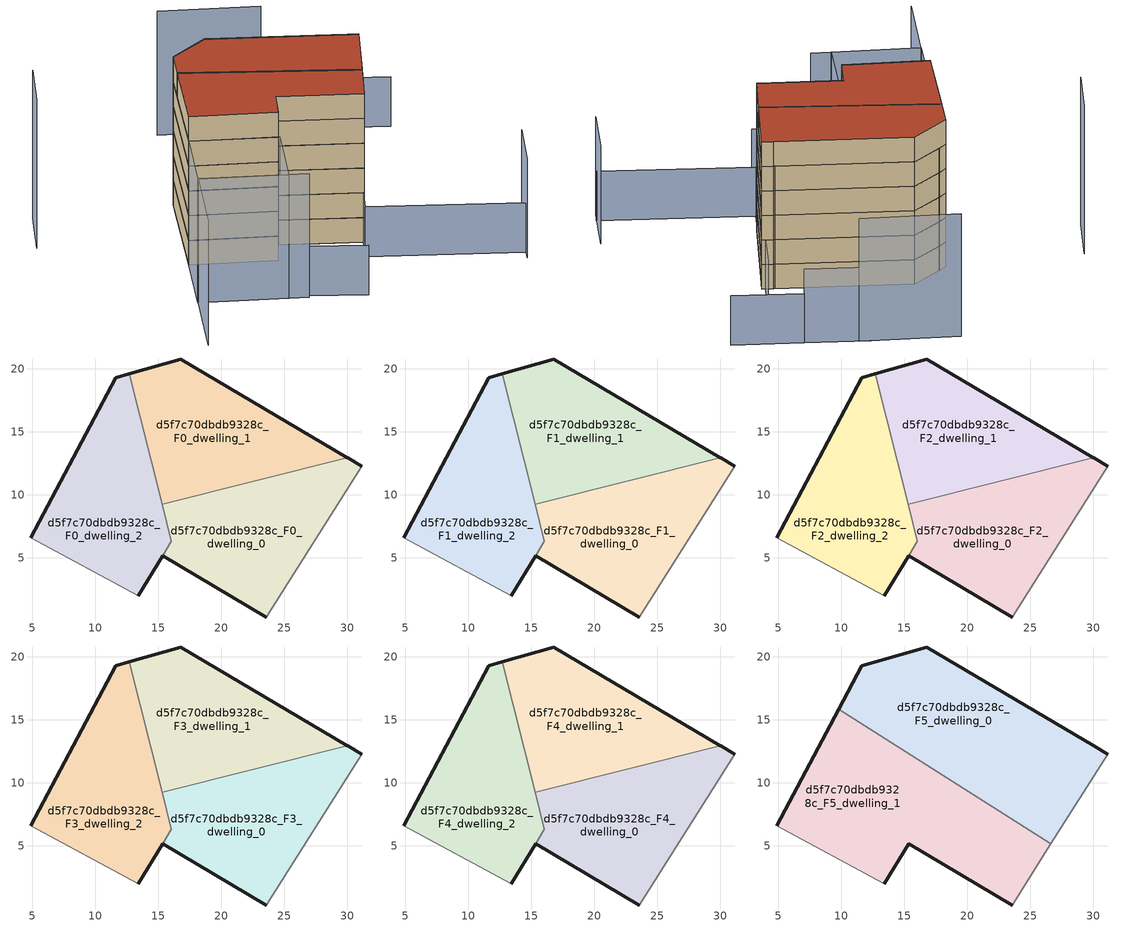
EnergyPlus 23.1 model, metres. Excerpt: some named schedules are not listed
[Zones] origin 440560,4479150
d5f7c70dbdb9328c_F0_dwelling_0
 floor ground (EU_floor_Construction): 23.56,0.29 31.14,12.26 30.04,12.93 30.02,12.95 15.31,9.24 16.04,6.31 15.35,5.16 z0
 wall outside (EU_wall_Construction): 30.02,12.95 30.04,12.93 31.14,12.26 / 23.56,0.29 15.35,5.16 z0:3
 wall to d5f7c70dbdb9328c_F0_dwelling_1 (EU_wall_Construction): 15.31,9.24 30.02,12.95 z0:3
 wall adiabatic (EU_wall_Construction): 31.14,12.26 23.56,0.29 z0:3
 wall to d5f7c70dbdb9328c_F0_dwelling_2 (EU_wall_Construction): 15.35,5.16 16.04,6.31 15.31,9.24 z0:3
d5f7c70dbdb9328c_F0_dwelling_1
 floor ground (EU_floor_Construction): 30.02,12.95 16.78,20.77 12.7,19.59 15.31,9.24 z0
 wall outside (EU_wall_Construction): 12.7,19.59 16.78,20.77 30.02,12.95 z0:3
 wall to d5f7c70dbdb9328c_F0_dwelling_2 (EU_wall_Construction): 15.31,9.24 12.7,19.59 z0:3
d5f7c70dbdb9328c_F0_dwelling_2
 floor ground (EU_floor_Construction): 13.42,1.97 16.04,6.31 12.7,19.59 11.62,19.27 4.9,6.59 z0
 wall outside (EU_wall_Construction): 15.34,5.15 13.42,1.97 / 4.9,6.59 11.62,19.27 12.7,19.59 z0:3
 wall adiabatic (EU_wall_Construction): 13.42,1.97 4.9,6.59 z0:3
d5f7c70dbdb9328c_F1_dwelling_0
 floor to d5f7c70dbdb9328c_F0_dwelling_0 (EU_floor_Construction): 23.56,0.29 31.14,12.26 30.04,12.93 30.02,12.95 15.31,9.24 16.04,6.31 15.35,5.16 z3
 wall outside (EU_wall_Construction): 30.02,12.95 30.04,12.93 31.14,12.26 / 23.56,0.29 15.35,5.16 z3:6
 wall to d5f7c70dbdb9328c_F1_dwelling_1 (EU_wall_Construction): 15.31,9.24 30.02,12.95 z3:6
 wall adiabatic (EU_wall_Construction): 31.14,12.26 23.56,0.29 z3:6
 wall to d5f7c70dbdb9328c_F1_dwelling_2 (EU_wall_Construction): 15.35,5.16 16.04,6.31 15.31,9.24 z3:6
d5f7c70dbdb9328c_F1_dwelling_1
 floor to d5f7c70dbdb9328c_F0_dwelling_1 (EU_floor_Construction): 30.02,12.95 16.78,20.77 12.7,19.59 15.31,9.24 z3
 wall outside (EU_wall_Construction): 12.7,19.59 16.78,20.77 30.02,12.95 z3:6
 wall to d5f7c70dbdb9328c_F1_dwelling_2 (EU_wall_Construction): 15.31,9.24 12.7,19.59 z3:6
d5f7c70dbdb9328c_F1_dwelling_2
 floor to d5f7c70dbdb9328c_F0_dwelling_2 (EU_floor_Construction): 13.42,1.97 16.04,6.31 12.7,19.59 11.62,19.27 4.9,6.59 z3
 wall outside (EU_wall_Construction): 15.34,5.15 13.42,1.97 / 4.9,6.59 11.62,19.27 12.7,19.59 z3:6
 wall adiabatic (EU_wall_Construction): 13.42,1.97 4.9,6.59 z3:6
d5f7c70dbdb9328c_F2_dwelling_0
 floor to d5f7c70dbdb9328c_F1_dwelling_0 (EU_floor_Construction): 23.56,0.29 31.14,12.26 30.04,12.93 30.02,12.95 15.31,9.24 16.04,6.31 15.35,5.16 z6
 wall outside (EU_wall_Construction): 30.02,12.95 30.04,12.93 31.14,12.26 / 23.56,0.29 15.35,5.16 z6:9
 wall to d5f7c70dbdb9328c_F2_dwelling_1 (EU_wall_Construction): 15.31,9.24 30.02,12.95 z6:9
 wall adiabatic (EU_wall_Construction): 31.14,12.26 23.56,0.29 z6:9
 wall to d5f7c70dbdb9328c_F2_dwelling_2 (EU_wall_Construction): 15.35,5.16 16.04,6.31 15.31,9.24 z6:9
d5f7c70dbdb9328c_F2_dwelling_1
 floor to d5f7c70dbdb9328c_F1_dwelling_1 (EU_floor_Construction): 30.02,12.95 16.78,20.77 12.7,19.59 15.31,9.24 z6
 wall outside (EU_wall_Construction): 12.7,19.59 16.78,20.77 30.02,12.95 z6:9
 wall to d5f7c70dbdb9328c_F2_dwelling_2 (EU_wall_Construction): 15.31,9.24 12.7,19.59 z6:9
d5f7c70dbdb9328c_F2_dwelling_2
 floor to d5f7c70dbdb9328c_F1_dwelling_2 (EU_floor_Construction): 13.42,1.97 16.04,6.31 12.7,19.59 11.62,19.27 4.9,6.59 z6
 wall outside (EU_wall_Construction): 15.34,5.15 13.42,1.97 / 4.9,6.59 11.62,19.27 12.7,19.59 z6:9
 wall adiabatic (EU_wall_Construction): 13.42,1.97 4.9,6.59 z6:9
d5f7c70dbdb9328c_F3_dwelling_0
 floor to d5f7c70dbdb9328c_F2_dwelling_0 (EU_floor_Construction): 23.56,0.29 31.14,12.26 30.04,12.93 30.02,12.95 15.31,9.24 16.04,6.31 15.35,5.16 z9
 wall outside (EU_wall_Construction): 30.02,12.95 30.04,12.93 31.14,12.26 / 23.56,0.29 15.35,5.16 z9:12
 wall to d5f7c70dbdb9328c_F3_dwelling_1 (EU_wall_Construction): 15.31,9.24 30.02,12.95 z9:12
 wall adiabatic (EU_wall_Construction): 31.14,12.26 23.56,0.29 z9:12
 wall to d5f7c70dbdb9328c_F3_dwelling_2 (EU_wall_Construction): 15.35,5.16 16.04,6.31 15.31,9.24 z9:12
d5f7c70dbdb9328c_F3_dwelling_1
 floor to d5f7c70dbdb9328c_F2_dwelling_1 (EU_floor_Construction): 30.02,12.95 16.78,20.77 12.7,19.59 15.31,9.24 z9
 wall outside (EU_wall_Construction): 12.7,19.59 16.78,20.77 30.02,12.95 z9:12
 wall to d5f7c70dbdb9328c_F3_dwelling_2 (EU_wall_Construction): 15.31,9.24 12.7,19.59 z9:12
d5f7c70dbdb9328c_F3_dwelling_2
 floor to d5f7c70dbdb9328c_F2_dwelling_2 (EU_floor_Construction): 13.42,1.97 16.04,6.31 12.7,19.59 11.62,19.27 4.9,6.59 z9
 wall outside (EU_wall_Construction): 15.34,5.15 13.42,1.97 / 4.9,6.59 11.62,19.27 12.7,19.59 z9:12
 wall adiabatic (EU_wall_Construction): 13.42,1.97 4.9,6.59 z9:12
d5f7c70dbdb9328c_F4_dwelling_0
 floor to d5f7c70dbdb9328c_F3_dwelling_0 (EU_floor_Construction): 23.56,0.29 31.14,12.26 30.04,12.93 30.02,12.95 15.31,9.24 16.04,6.31 15.35,5.16 z12
 wall outside (EU_wall_Construction): 30.02,12.95 30.04,12.93 31.14,12.26 / 23.56,0.29 15.35,5.16 z12:15
 wall to d5f7c70dbdb9328c_F4_dwelling_1 (EU_wall_Construction): 15.31,9.24 30.02,12.95 z12:15
 wall adiabatic (EU_wall_Construction): 31.14,12.26 23.56,0.29 z12:15
 wall to d5f7c70dbdb9328c_F4_dwelling_2 (EU_wall_Construction): 15.35,5.16 16.04,6.31 15.31,9.24 z12:15
d5f7c70dbdb9328c_F4_dwelling_1
 floor to d5f7c70dbdb9328c_F3_dwelling_1 (EU_floor_Construction): 30.02,12.95 16.78,20.77 12.7,19.59 15.31,9.24 z12
 wall outside (EU_wall_Construction): 12.7,19.59 16.78,20.77 30.02,12.95 z12:15
 wall to d5f7c70dbdb9328c_F4_dwelling_2 (EU_wall_Construction): 15.31,9.24 12.7,19.59 z12:15
d5f7c70dbdb9328c_F4_dwelling_2
 floor to d5f7c70dbdb9328c_F3_dwelling_2 (EU_floor_Construction): 13.42,1.97 16.04,6.31 12.7,19.59 11.62,19.27 4.9,6.59 z12
 wall outside (EU_wall_Construction): 15.34,5.15 13.42,1.97 / 4.9,6.59 11.62,19.27 12.7,19.59 z12:15
 wall adiabatic (EU_wall_Construction): 13.42,1.97 4.9,6.59 z12:15
d5f7c70dbdb9328c_F5_dwelling_0
 floor to d5f7c70dbdb9328c_F4_dwelling_1 (EU_floor_Construction): 30.02,12.95 16.78,20.77 12.7,19.59 14.38,12.9 18.78,10.12 z15
 floor to d5f7c70dbdb9328c_F4_dwelling_0 (EU_floor_Construction): 26.63,5.14 31.14,12.26 30.04,12.93 30.02,12.95 18.78,10.12 z15
 floor to d5f7c70dbdb9328c_F4_dwelling_2 (EU_floor_Construction): 14.38,12.9 12.7,19.59 11.62,19.27 9.79,15.81 z15
 wall outside (EU_wall_Construction): 9.79,15.81 11.62,19.27 16.78,20.77 30.04,12.93 31.14,12.26 z15:18
 wall adiabatic (EU_wall_Construction): 31.14,12.26 26.63,5.14 z15:18
 wall to d5f7c70dbdb9328c_F5_dwelling_1 (EU_wall_Construction): 26.63,5.14 9.79,15.81 z15:18
 roof outside (EU_roof_Construction): 30.04,12.93 31.14,12.26 26.63,5.14 9.79,15.81 11.62,19.27 16.78,20.77 z18
d5f7c70dbdb9328c_F5_dwelling_1
 floor to d5f7c70dbdb9328c_F4_dwelling_0 (EU_floor_Construction): 23.56,0.29 26.63,5.14 18.78,10.12 15.31,9.24 16.04,6.31 15.35,5.16 z15
 floor to d5f7c70dbdb9328c_F4_dwelling_2 (EU_floor_Construction): 13.42,1.97 16.04,6.31 14.38,12.9 9.79,15.81 4.9,6.59 z15
 floor to d5f7c70dbdb9328c_F4_dwelling_1 (EU_floor_Construction): 18.78,10.12 14.38,12.9 15.31,9.24 z15
 wall outside (EU_wall_Construction): 4.9,6.59 9.79,15.81 / 23.56,0.29 15.35,5.16 13.42,1.97 z15:18
 wall adiabatic (EU_wall_Construction): 13.42,1.97 4.9,6.59 / 26.63,5.14 23.56,0.29 z15:18
 roof outside (EU_roof_Construction): 26.63,5.14 23.56,0.29 15.35,5.16 13.42,1.97 4.9,6.59 9.79,15.81 z18
shading: 11.46,-6.72 16.92,-10.18 / 36.6,-11.54 21.74,-2.52 / 21.74,-2.52 33.41,16.71 / 41.53,21.28 34.65,25.42 z0:6; -4.12,-10.09 0.72,-1.27 / 0.72,-1.27 11.27,-7.05 / 29.55,28.54 19.67,33.87 / 4.9,6.59 13.59,1.89 / 13.59,1.89 9.32,-5.99 / 9.32,-5.99 0.64,-1.29 / 0.64,-1.29 4.9,6.59 z0:15; 35.93,-12.66 39.34,-6.7 z0:12; 34.62,25.38 28.35,29.19 z0:9; -2.62,25.23 -6.28,19.26 z0:18
[Building]
EU S2 Campaign: North Axis=0; Terrain=City; Solar Distribution=FullExterior
[Site:Location]
Madrid: Latitude=40.5; Longitude=-3.5; Time Zone=1; Elevation=609
[SizingPeriod:WeatherFileDays]
AnnualSizingPeriod: Begin Month=1; Begin Day of Month=1; End Month=12; End Day of Month=31; Day of Week for Start Day=Monday; Use Weather File Daylight Saving Period=No; Use Weather File Rain and Snow Indicators=No
[MATERIAL]
EU_InternalMass_Material: Roughness=MediumRough; Thickness=0.1; Conductivity=1; Density=1800; Specific Heat=900; Thermal Absorptance=0.9; Solar Absorptance=0.7; Visible Absorptance=0.7
[MATERIAL:NOMASS] Roughness=MediumRough; Thermal Absorptance=0.9; Solar Absorptance=0.7; Visible Absorptance=0.7
Name | Thermal Resistance
EU_wall_NoMass | 1.60022
EU_roof_NoMass | 1.57597
EU_floor_NoMass | 0.470652
[CONSTRUCTION]
EU_wall_Construction: EU_wall_NoMass
EU_roof_Construction: EU_roof_NoMass
EU_floor_Construction: EU_floor_NoMass
EU_InternalMass_Construction: EU_InternalMass_Material
[ZONE] Type=1; Multiplier=1; Ceiling Height=autocalculate; Floor Area=autocalculate; Part of Total Floor Area=Yes
Name | Volume
d5f7c70dbdb9328c_F0_dwelling_0; d5f7c70dbdb9328c_F1_dwelling_0; d5f7c70dbdb9328c_F2_dwelling_0; d5f7c70dbdb9328c_F3_dwelling_0; d5f7c70dbdb9328c_F4_dwelling_0 | 316.943
d5f7c70dbdb9328c_F5_dwelling_0 | 471.318
d5f7c70dbdb9328c_F0_dwelling_1; d5f7c70dbdb9328c_F1_dwelling_1; d5f7c70dbdb9328c_F2_dwelling_1; d5f7c70dbdb9328c_F3_dwelling_1; d5f7c70dbdb9328c_F4_dwelling_1 | 314.221
d5f7c70dbdb9328c_F5_dwelling_1 | 471.313
d5f7c70dbdb9328c_F0_dwelling_2; d5f7c70dbdb9328c_F1_dwelling_2; d5f7c70dbdb9328c_F2_dwelling_2; d5f7c70dbdb9328c_F3_dwelling_2; d5f7c70dbdb9328c_F4_dwelling_2 | 311.456
[INTERNALMASS] Construction=EU_InternalMass_Construction
Name | Zone or ZoneList | Surface Area
d5f7c70dbdb9328c_F0_dwelling_0_EU_InternalMass | d5f7c70dbdb9328c_F0_dwelling_0 | 105.647
d5f7c70dbdb9328c_F0_dwelling_1_EU_InternalMass | d5f7c70dbdb9328c_F0_dwelling_1 | 104.736
d5f7c70dbdb9328c_F0_dwelling_2_EU_InternalMass | d5f7c70dbdb9328c_F0_dwelling_2 | 103.814
d5f7c70dbdb9328c_F1_dwelling_0_EU_InternalMass | d5f7c70dbdb9328c_F1_dwelling_0 | 105.647
d5f7c70dbdb9328c_F1_dwelling_1_EU_InternalMass | d5f7c70dbdb9328c_F1_dwelling_1 | 104.736
d5f7c70dbdb9328c_F1_dwelling_2_EU_InternalMass | d5f7c70dbdb9328c_F1_dwelling_2 | 103.814
d5f7c70dbdb9328c_F2_dwelling_0_EU_InternalMass | d5f7c70dbdb9328c_F2_dwelling_0 | 105.647
d5f7c70dbdb9328c_F2_dwelling_1_EU_InternalMass | d5f7c70dbdb9328c_F2_dwelling_1 | 104.736
d5f7c70dbdb9328c_F2_dwelling_2_EU_InternalMass | d5f7c70dbdb9328c_F2_dwelling_2 | 103.814
d5f7c70dbdb9328c_F3_dwelling_0_EU_InternalMass | d5f7c70dbdb9328c_F3_dwelling_0 | 105.647
d5f7c70dbdb9328c_F3_dwelling_1_EU_InternalMass | d5f7c70dbdb9328c_F3_dwelling_1 | 104.736
d5f7c70dbdb9328c_F3_dwelling_2_EU_InternalMass | d5f7c70dbdb9328c_F3_dwelling_2 | 103.814
d5f7c70dbdb9328c_F4_dwelling_0_EU_InternalMass | d5f7c70dbdb9328c_F4_dwelling_0 | 105.647
d5f7c70dbdb9328c_F4_dwelling_1_EU_InternalMass | d5f7c70dbdb9328c_F4_dwelling_1 | 104.736
d5f7c70dbdb9328c_F4_dwelling_2_EU_InternalMass | d5f7c70dbdb9328c_F4_dwelling_2 | 103.814
d5f7c70dbdb9328c_F5_dwelling_0_EU_InternalMass | d5f7c70dbdb9328c_F5_dwelling_0 | 157.106
d5f7c70dbdb9328c_F5_dwelling_1_EU_InternalMass | d5f7c70dbdb9328c_F5_dwelling_1 | 157.104
[OTHEREQUIPMENT] Fuel Type=Electricity; Design Level Calculation Method=Watts/Area; Power per Zone Floor Area=1; Fraction Latent=0; Fraction Radiant=0; Fraction Lost=0; Carbon Dioxide Generation Rate=0; EndUse Subcategory=EU_Step8_InternalGains
Name | Zone or ZoneList or Space or SpaceList | Schedule
EU_Step8_InternalGain_d5f7c70dbdb9328c_F0_dwelling_0_f000 | d5f7c70dbdb9328c_F0_dwelling_0 | EU_Step8_GainSchedule_d5f7c70dbdb9328c_F0_dwelling_0_f000
EU_Step8_InternalGain_d5f7c70dbdb9328c_F0_dwelling_1_f000 | d5f7c70dbdb9328c_F0_dwelling_1 | EU_Step8_GainSchedule_d5f7c70dbdb9328c_F0_dwelling_1_f000
EU_Step8_InternalGain_d5f7c70dbdb9328c_F0_dwelling_2_f000 | d5f7c70dbdb9328c_F0_dwelling_2 | EU_Step8_GainSchedule_d5f7c70dbdb9328c_F0_dwelling_2_f000
EU_Step8_InternalGain_d5f7c70dbdb9328c_F1_dwelling_0_f000 | d5f7c70dbdb9328c_F1_dwelling_0 | EU_Step8_GainSchedule_d5f7c70dbdb9328c_F1_dwelling_0_f000
EU_Step8_InternalGain_d5f7c70dbdb9328c_F1_dwelling_1_f000 | d5f7c70dbdb9328c_F1_dwelling_1 | EU_Step8_GainSchedule_d5f7c70dbdb9328c_F1_dwelling_1_f000
EU_Step8_InternalGain_d5f7c70dbdb9328c_F1_dwelling_2_f000 | d5f7c70dbdb9328c_F1_dwelling_2 | EU_Step8_GainSchedule_d5f7c70dbdb9328c_F1_dwelling_2_f000
EU_Step8_InternalGain_d5f7c70dbdb9328c_F2_dwelling_0_f000 | d5f7c70dbdb9328c_F2_dwelling_0 | EU_Step8_GainSchedule_d5f7c70dbdb9328c_F2_dwelling_0_f000
EU_Step8_InternalGain_d5f7c70dbdb9328c_F2_dwelling_1_f000 | d5f7c70dbdb9328c_F2_dwelling_1 | EU_Step8_GainSchedule_d5f7c70dbdb9328c_F2_dwelling_1_f000
EU_Step8_InternalGain_d5f7c70dbdb9328c_F2_dwelling_2_f000 | d5f7c70dbdb9328c_F2_dwelling_2 | EU_Step8_GainSchedule_d5f7c70dbdb9328c_F2_dwelling_2_f000
EU_Step8_InternalGain_d5f7c70dbdb9328c_F3_dwelling_0_f000 | d5f7c70dbdb9328c_F3_dwelling_0 | EU_Step8_GainSchedule_d5f7c70dbdb9328c_F3_dwelling_0_f000
EU_Step8_InternalGain_d5f7c70dbdb9328c_F3_dwelling_1_f000 | d5f7c70dbdb9328c_F3_dwelling_1 | EU_Step8_GainSchedule_d5f7c70dbdb9328c_F3_dwelling_1_f000
EU_Step8_InternalGain_d5f7c70dbdb9328c_F3_dwelling_2_f000 | d5f7c70dbdb9328c_F3_dwelling_2 | EU_Step8_GainSchedule_d5f7c70dbdb9328c_F3_dwelling_2_f000
EU_Step8_InternalGain_d5f7c70dbdb9328c_F4_dwelling_0_f000 | d5f7c70dbdb9328c_F4_dwelling_0 | EU_Step8_GainSchedule_d5f7c70dbdb9328c_F4_dwelling_0_f000
EU_Step8_InternalGain_d5f7c70dbdb9328c_F4_dwelling_1_f000 | d5f7c70dbdb9328c_F4_dwelling_1 | EU_Step8_GainSchedule_d5f7c70dbdb9328c_F4_dwelling_1_f000
EU_Step8_InternalGain_d5f7c70dbdb9328c_F4_dwelling_2_f000 | d5f7c70dbdb9328c_F4_dwelling_2 | EU_Step8_GainSchedule_d5f7c70dbdb9328c_F4_dwelling_2_f000
EU_Step8_InternalGain_d5f7c70dbdb9328c_F5_dwelling_0_f000 | d5f7c70dbdb9328c_F5_dwelling_0 | EU_Step8_GainSchedule_d5f7c70dbdb9328c_F5_dwelling_0_f000
EU_Step8_InternalGain_d5f7c70dbdb9328c_F5_dwelling_1_f000 | d5f7c70dbdb9328c_F5_dwelling_1 | EU_Step8_GainSchedule_d5f7c70dbdb9328c_F5_dwelling_1_f000
[ZONEVENTILATION:DESIGNFLOWRATE] Schedule=EU_AlwaysOn; Design Flow Rate Calculation Method=AirChanges/Hour; Air Changes per Hour=0.480704; Ventilation Type=Natural; Fan Pressure Rise=0; Fan Total Efficiency=1; Constant Term Coefficient=1; Temperature Term Coefficient=0; Velocity Term Coefficient=0; Velocity Squared Term Coefficient=0; Minimum Indoor Temperature=-100; Maximum Indoor Temperature=100; Delta Temperature=-100; Minimum Outdoor Temperature=-100; Maximum Outdoor Temperature=100; Maximum Wind Speed=40
Name | Zone or ZoneList or Space or SpaceList
EU_ConstantAir_d5f7c70dbdb9328c_F0_dwelling_0 | d5f7c70dbdb9328c_F0_dwelling_0
EU_ConstantAir_d5f7c70dbdb9328c_F0_dwelling_1 | d5f7c70dbdb9328c_F0_dwelling_1
EU_ConstantAir_d5f7c70dbdb9328c_F0_dwelling_2 | d5f7c70dbdb9328c_F0_dwelling_2
EU_ConstantAir_d5f7c70dbdb9328c_F1_dwelling_0 | d5f7c70dbdb9328c_F1_dwelling_0
EU_ConstantAir_d5f7c70dbdb9328c_F1_dwelling_1 | d5f7c70dbdb9328c_F1_dwelling_1
EU_ConstantAir_d5f7c70dbdb9328c_F1_dwelling_2 | d5f7c70dbdb9328c_F1_dwelling_2
EU_ConstantAir_d5f7c70dbdb9328c_F2_dwelling_0 | d5f7c70dbdb9328c_F2_dwelling_0
EU_ConstantAir_d5f7c70dbdb9328c_F2_dwelling_1 | d5f7c70dbdb9328c_F2_dwelling_1
EU_ConstantAir_d5f7c70dbdb9328c_F2_dwelling_2 | d5f7c70dbdb9328c_F2_dwelling_2
EU_ConstantAir_d5f7c70dbdb9328c_F3_dwelling_0 | d5f7c70dbdb9328c_F3_dwelling_0
EU_ConstantAir_d5f7c70dbdb9328c_F3_dwelling_1 | d5f7c70dbdb9328c_F3_dwelling_1
EU_ConstantAir_d5f7c70dbdb9328c_F3_dwelling_2 | d5f7c70dbdb9328c_F3_dwelling_2
EU_ConstantAir_d5f7c70dbdb9328c_F4_dwelling_0 | d5f7c70dbdb9328c_F4_dwelling_0
EU_ConstantAir_d5f7c70dbdb9328c_F4_dwelling_1 | d5f7c70dbdb9328c_F4_dwelling_1
EU_ConstantAir_d5f7c70dbdb9328c_F4_dwelling_2 | d5f7c70dbdb9328c_F4_dwelling_2
EU_ConstantAir_d5f7c70dbdb9328c_F5_dwelling_0 | d5f7c70dbdb9328c_F5_dwelling_0
EU_ConstantAir_d5f7c70dbdb9328c_F5_dwelling_1 | d5f7c70dbdb9328c_F5_dwelling_1
[HVACTEMPLATE:THERMOSTAT] Constant Heating Setpoint=20; Constant Cooling Setpoint=50
EU_HeatOnly_d5f7c70dbdb9328c_F0_dwelling_0; EU_HeatOnly_d5f7c70dbdb9328c_F0_dwelling_1; EU_HeatOnly_d5f7c70dbdb9328c_F0_dwelling_2; EU_HeatOnly_d5f7c70dbdb9328c_F1_dwelling_0; EU_HeatOnly_d5f7c70dbdb9328c_F1_dwelling_1; EU_HeatOnly_d5f7c70dbdb9328c_F1_dwelling_2; EU_HeatOnly_d5f7c70dbdb9328c_F2_dwelling_0; EU_HeatOnly_d5f7c70dbdb9328c_F2_dwelling_1; EU_HeatOnly_d5f7c70dbdb9328c_F2_dwelling_2; EU_HeatOnly_d5f7c70dbdb9328c_F3_dwelling_0; EU_HeatOnly_d5f7c70dbdb9328c_F3_dwelling_1; EU_HeatOnly_d5f7c70dbdb9328c_F3_dwelling_2; EU_HeatOnly_d5f7c70dbdb9328c_F4_dwelling_0; EU_HeatOnly_d5f7c70dbdb9328c_F4_dwelling_1; EU_HeatOnly_d5f7c70dbdb9328c_F4_dwelling_2; EU_HeatOnly_d5f7c70dbdb9328c_F5_dwelling_0; EU_HeatOnly_d5f7c70dbdb9328c_F5_dwelling_1
[HVACTEMPLATE:ZONE:IDEALLOADSAIRSYSTEM] System Availability Schedule=EU_AlwaysOn; Maximum Heating Supply Air Temperature=50; Minimum Cooling Supply Air Temperature=13; Maximum Heating Supply Air Humidity Ratio=0.0156; Minimum Cooling Supply Air Humidity Ratio=0.0077; Heating Limit=NoLimit; Cooling Limit=NoLimit; Heating Availability Schedule=EU_AlwaysOn; Cooling Availability Schedule=EU_CoolingOff; Dehumidification Control Type=ConstantSensibleHeatRatio; Cooling Sensible Heat Ratio=0.7; Dehumidification Setpoint=60; Humidification Control Type=None; Humidification Setpoint=30; Outdoor Air Method=None; Outdoor Air Flow Rate per Person=0.00944; Outdoor Air Flow Rate per Zone Floor Area=0; Outdoor Air Flow Rate per Zone=0; Demand Controlled Ventilation Type=None; Outdoor Air Economizer Type=NoEconomizer; Heat Recovery Type=None; Sensible Heat Recovery Effectiveness=0.7; Latent Heat Recovery Effectiveness=0.65
Name | Template Thermostat
d5f7c70dbdb9328c_F0_dwelling_0 | EU_HeatOnly_d5f7c70dbdb9328c_F0_dwelling_0
d5f7c70dbdb9328c_F0_dwelling_1 | EU_HeatOnly_d5f7c70dbdb9328c_F0_dwelling_1
d5f7c70dbdb9328c_F0_dwelling_2 | EU_HeatOnly_d5f7c70dbdb9328c_F0_dwelling_2
d5f7c70dbdb9328c_F1_dwelling_0 | EU_HeatOnly_d5f7c70dbdb9328c_F1_dwelling_0
d5f7c70dbdb9328c_F1_dwelling_1 | EU_HeatOnly_d5f7c70dbdb9328c_F1_dwelling_1
d5f7c70dbdb9328c_F1_dwelling_2 | EU_HeatOnly_d5f7c70dbdb9328c_F1_dwelling_2
